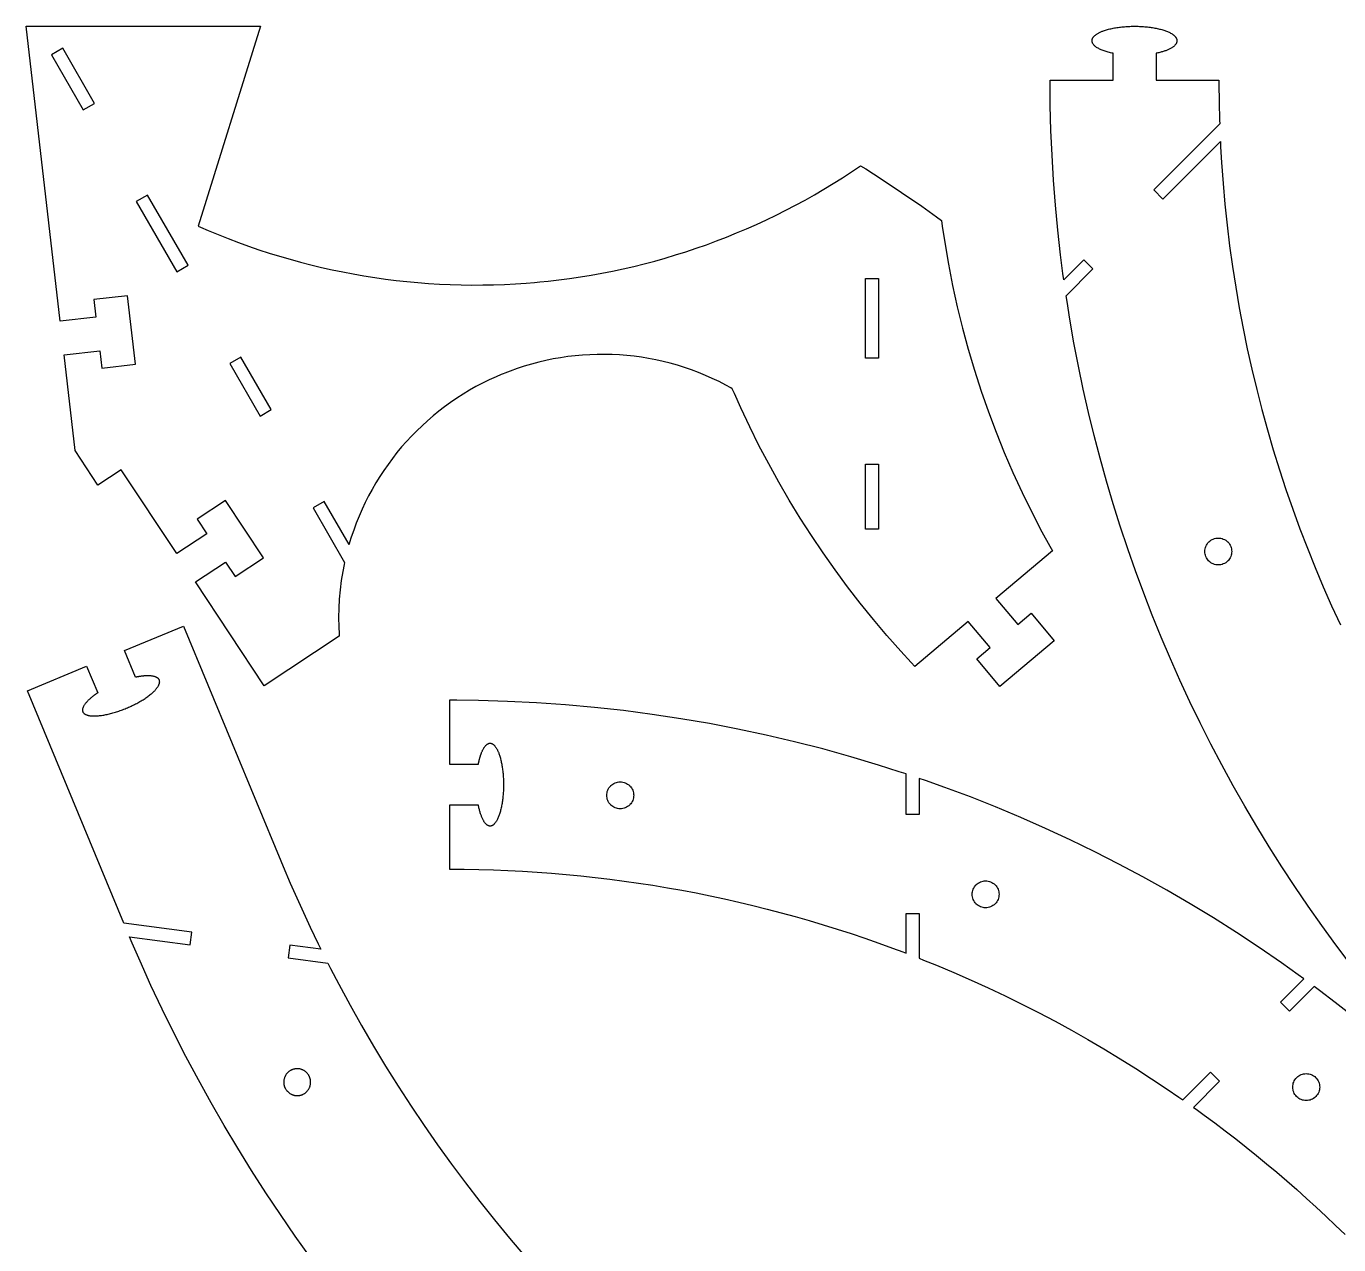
# Model space of a CAD drawing. Extents: x 0 to 398, y 0 to 371.
# Drawn here: x 0.1 to 187.8, y 196.8 to 371 of the extents above; entities that cross this region are included whole.
import ezdxf

# ---------------------------------------------------------------- set-up
doc = ezdxf.new("R2010")
doc.units = 0
doc.layers.get('0').update_dxf_attribs({"linetype": 'CONTINUOUS'})

msp = doc.modelspace()

# ---------------------------------------------------------------- linework, layer by layer
at = {"color": 0}
for points in [[(10.0921, 329.397), (4.97592, 328.808), (0.12175, 370.971), (33.6367, 370.971), (24.6906, 342.411), (25.0469, 342.253), (26.1212, 341.787), (27.5604, 341.188), (29.0076, 340.611), (30.4626, 340.058), (31.9251, 339.528), (33.395, 339.022), (34.8718, 338.542), (36.3551, 338.083), (37.8449, 337.649), (39.3407, 337.239), (40.8422, 336.853), (42.3493, 336.492), (43.8617, 336.153), (45.3788, 335.839), (46.9006, 335.55), (48.4265, 335.285), (49.9567, 335.043), (51.4906, 334.826), (53.0278, 334.633), (54.5683, 334.467), (56.1117, 334.322), (57.6575, 334.204), (59.2056, 334.11), (60.7557, 334.039), (62.3075, 333.994), (63.8607, 333.974), (65.415, 333.978), (66.9701, 334.007), (68.5258, 334.061), (70.0817, 334.14), (71.6374, 334.244), (72.8043, 334.338), (73.1929, 334.374), (73.5815, 334.408), (74.7461, 334.528), (76.2951, 334.706), (77.8397, 334.908), (79.3796, 335.136), (80.9144, 335.389), (82.444, 335.664), (83.9681, 335.965), (85.4862, 336.289), (86.9983, 336.638), (88.504, 337.01), (90.0031, 337.406), (91.4951, 337.825), (92.98, 338.268), (94.4574, 338.735), (95.9268, 339.225), (97.3883, 339.737), (98.8415, 340.275), (100.286, 340.835), (101.722, 341.417), (103.148, 342.022), (104.565, 342.65), (105.973, 343.3), (107.37, 343.974), (108.757, 344.669), (110.133, 345.388), (111.499, 346.128), (112.853, 346.89), (114.196, 347.675), (115.528, 348.482), (116.847, 349.31), (118.154, 350.16), (119.127, 350.811), (119.449, 351.032), (120.192, 350.569), (122.403, 349.156), (125.319, 347.222), (128.195, 345.231), (130.328, 343.7), (131.032, 343.181), (131.135, 342.403), (131.482, 340.072), (132.007, 336.979), (132.605, 333.901), (133.277, 330.842), (134.022, 327.801), (134.839, 324.781), (135.728, 321.781), (136.689, 318.804), (137.722, 315.85), (138.824, 312.922), (139.997, 310.021), (141.24, 307.147), (142.553, 304.303), (143.935, 301.489), (145.385, 298.707), (146.515, 296.64), (146.903, 295.957), (138.802, 289.16), (141.919, 285.446), (143.835, 287.053), (147.146, 283.107), (139.369, 276.583), (136.059, 280.528), (137.975, 282.135), (134.857, 285.85), (127.214, 279.438), (126.7, 279.982), (125.184, 281.636), (123.204, 283.875), (121.275, 286.157), (119.398, 288.478), (117.572, 290.839), (115.8, 293.237), (114.081, 295.675), (112.416, 298.149), (110.805, 300.658), (109.249, 303.203), (107.749, 305.781), (106.305, 308.393), (104.918, 311.036), (103.589, 313.711), (102.317, 316.417), (101.4, 318.465), (101.104, 319.151), (100.87, 319.285), (100.158, 319.671), (99.2006, 320.161), (98.2322, 320.622), (97.2538, 321.054), (96.2658, 321.457), (95.2689, 321.832), (94.2639, 322.176), (93.2512, 322.493), (92.2317, 322.781), (91.2058, 323.039), (90.1742, 323.268), (89.1375, 323.468), (88.0964, 323.639), (87.0515, 323.781), (86.0035, 323.893), (84.9529, 323.976), (83.9003, 324.029), (82.8465, 324.054), (81.7921, 324.049), (80.7376, 324.014), (79.6838, 323.95), (78.6313, 323.856), (77.5806, 323.733), (76.5322, 323.579), (75.4872, 323.397), (74.446, 323.185), (73.409, 322.942), (72.3772, 322.669), (71.351, 322.368), (70.3311, 322.036), (69.3182, 321.675), (68.5628, 321.385), (68.3128, 321.282), (68.0629, 321.181), (67.319, 320.862), (66.3407, 320.415), (65.3783, 319.942), (64.4322, 319.443), (63.5029, 318.918), (62.5908, 318.369), (61.6962, 317.794), (60.8199, 317.197), (59.9618, 316.576), (59.1226, 315.932), (58.3028, 315.265), (57.5026, 314.576), (56.7228, 313.865), (55.9633, 313.133), (55.225, 312.382), (54.5079, 311.61), (53.8128, 310.817), (53.14, 310.006), (52.4899, 309.176), (51.8628, 308.328), (51.2593, 307.461), (50.6797, 306.578), (50.1246, 305.676), (49.5943, 304.76), (49.0892, 303.826), (48.6097, 302.878), (48.1563, 301.915), (47.7294, 300.936), (47.3296, 299.944), (46.9569, 298.939), (46.6122, 297.919), (46.371, 297.147), (46.2957, 296.889), (42.7432, 303.042), (41.141, 302.117), (45.6438, 294.318), (45.5736, 293.994), (45.386, 293.017), (45.1743, 291.71), (45.0089, 290.396), (44.8896, 289.078), (44.8165, 287.757), (44.79, 286.433), (44.81, 285.108), (44.854, 284.114), (44.8765, 283.783), (34.1296, 276.678), (24.311, 291.528), (28.6083, 294.365), (29.9871, 292.281), (34.0328, 294.956), (28.6, 303.172), (24.5544, 300.497), (25.9333, 298.411), (21.636, 295.574), (13.7074, 307.564), (10.3708, 305.358), (7.10769, 310.293), (5.53065, 323.99), (10.6469, 324.579), (10.9328, 322.096), (15.751, 322.65), (14.6244, 332.436), (9.80621, 331.881), (10.0921, 329.397)], [(3.73687, 366.903), (8.28386, 359.026), (9.88601, 359.951), (5.33903, 367.828), (3.73687, 366.903)], [(15.8589, 345.907), (21.6574, 335.864), (23.2594, 336.789), (17.4611, 346.832), (15.8589, 345.907)], [(120.139, 334.892), (121.989, 334.892), (121.989, 323.528), (120.139, 323.528), (120.139, 334.892)], [(29.2324, 322.743), (33.566, 315.237), (35.1682, 316.162), (30.8344, 323.668), (29.2324, 322.743)], [(120.139, 308.378), (121.989, 308.378), (121.989, 299.064), (120.139, 299.064), (120.139, 308.378)], [(171.965, 294.517), (171.931, 294.482), (171.818, 294.385), (171.663, 294.269), (171.499, 294.174), (171.328, 294.093), (171.151, 294.032), (170.971, 293.987), (170.788, 293.961), (170.604, 293.953), (170.419, 293.961), (170.236, 293.987), (170.056, 294.032), (169.879, 294.093), (169.708, 294.174), (169.544, 294.269), (169.389, 294.385), (169.278, 294.482), (169.243, 294.517), (169.207, 294.551), (169.11, 294.662), (168.996, 294.818), (168.899, 294.982), (168.819, 295.153), (168.758, 295.329), (168.714, 295.51), (168.688, 295.693), (168.679, 295.878), (168.688, 296.063), (168.714, 296.246), (168.758, 296.426), (168.819, 296.603), (168.899, 296.774), (168.996, 296.938), (169.11, 297.093), (169.207, 297.204), (169.243, 297.239), (169.278, 297.274), (169.389, 297.371), (169.544, 297.486), (169.708, 297.582), (169.879, 297.661), (170.056, 297.724), (170.236, 297.768), (170.419, 297.794), (170.604, 297.803), (170.788, 297.794), (170.971, 297.768), (171.151, 297.724), (171.328, 297.661), (171.499, 297.582), (171.663, 297.486), (171.818, 297.371), (171.931, 297.274), (171.965, 297.239), (172, 297.204), (172.097, 297.093), (172.211, 296.938), (172.308, 296.774), (172.388, 296.603), (172.449, 296.426), (172.493, 296.246), (172.519, 296.063), (172.529, 295.878), (172.519, 295.693), (172.493, 295.51), (172.449, 295.329), (172.388, 295.153), (172.308, 294.982), (172.211, 294.818), (172.097, 294.662), (172, 294.551), (171.965, 294.517)], [(83.7113, 259.653), (83.6764, 259.688), (83.579, 259.799), (83.4646, 259.954), (83.3675, 260.118), (83.2883, 260.289), (83.2267, 260.465), (83.1825, 260.646), (83.1561, 260.829), (83.1474, 261.014), (83.1561, 261.199), (83.1825, 261.382), (83.2267, 261.561), (83.2883, 261.737), (83.3675, 261.908), (83.4646, 262.074), (83.579, 262.229), (83.6764, 262.34), (83.7113, 262.375), (83.746, 262.41), (83.8574, 262.507), (84.0132, 262.622), (84.1771, 262.718), (84.3479, 262.797), (84.5243, 262.86), (84.7047, 262.903), (84.8879, 262.929), (85.0724, 262.939), (85.2568, 262.929), (85.44, 262.903), (85.6204, 262.86), (85.7967, 262.797), (85.9675, 262.718), (86.1315, 262.622), (86.2874, 262.507), (86.3988, 262.41), (86.4335, 262.375), (86.4683, 262.34), (86.5657, 262.229), (86.6801, 262.074), (86.7771, 261.908), (86.8564, 261.737), (86.9181, 261.561), (86.9621, 261.382), (86.9886, 261.199), (86.9974, 261.014), (86.9886, 260.829), (86.9621, 260.646), (86.9181, 260.465), (86.8564, 260.289), (86.7771, 260.118), (86.6801, 259.954), (86.5657, 259.799), (86.4683, 259.688), (86.4335, 259.653), (86.3988, 259.618), (86.2874, 259.521), (86.1315, 259.406), (85.9675, 259.308), (85.7967, 259.229), (85.6204, 259.168), (85.44, 259.124), (85.2568, 259.097), (85.0724, 259.089), (84.8879, 259.097), (84.7047, 259.124), (84.5243, 259.168), (84.3479, 259.229), (84.1771, 259.308), (84.0132, 259.406), (83.8574, 259.521), (83.746, 259.618), (83.7113, 259.653)], [(135.966, 245.503), (135.931, 245.537), (135.834, 245.65), (135.719, 245.806), (135.622, 245.969), (135.543, 246.14), (135.481, 246.317), (135.437, 246.497), (135.411, 246.681), (135.402, 246.864), (135.411, 247.049), (135.437, 247.232), (135.481, 247.412), (135.543, 247.589), (135.622, 247.76), (135.719, 247.924), (135.834, 248.079), (135.931, 248.19), (135.966, 248.225), (136.001, 248.261), (136.112, 248.358), (136.268, 248.472), (136.432, 248.569), (136.602, 248.649), (136.779, 248.71), (136.959, 248.754), (137.142, 248.781), (137.327, 248.789), (137.511, 248.781), (137.695, 248.754), (137.875, 248.71), (138.051, 248.649), (138.222, 248.569), (138.386, 248.472), (138.542, 248.358), (138.653, 248.261), (138.688, 248.225), (138.723, 248.19), (138.82, 248.079), (138.935, 247.924), (139.032, 247.76), (139.111, 247.589), (139.172, 247.412), (139.217, 247.232), (139.243, 247.049), (139.251, 246.864), (139.243, 246.681), (139.217, 246.497), (139.172, 246.317), (139.111, 246.14), (139.032, 245.969), (138.935, 245.806), (138.82, 245.65), (138.723, 245.537), (138.688, 245.503), (138.653, 245.468), (138.542, 245.371), (138.386, 245.257), (138.222, 245.16), (138.051, 245.081), (137.875, 245.019), (137.695, 244.975), (137.511, 244.949), (137.327, 244.939), (137.142, 244.949), (136.959, 244.975), (136.779, 245.019), (136.602, 245.081), (136.432, 245.16), (136.268, 245.257), (136.112, 245.371), (136.001, 245.468), (135.966, 245.503)], [(39.6089, 218.221), (39.6761, 218.251), (39.7421, 218.283), (39.8064, 218.318), (39.8694, 218.356), (39.9308, 218.396), (39.9907, 218.438), (40.0489, 218.482), (40.1054, 218.528), (40.1601, 218.578), (40.2129, 218.628), (40.2639, 218.681), (40.3131, 218.735), (40.36, 218.792), (40.405, 218.85), (40.4479, 218.91), (40.4886, 218.971), (40.5269, 219.033), (40.5631, 219.097), (40.5968, 219.163), (40.6282, 219.229), (40.6571, 219.296), (40.6833, 219.364), (40.7071, 219.433), (40.7282, 219.504), (40.7465, 219.575), (40.7622, 219.646), (40.7749, 219.718), (40.7847, 219.792), (40.7917, 219.864), (40.7957, 219.938), (40.7965, 220.011), (40.7944, 220.083), (40.7893, 220.157), (40.7814, 220.229), (40.7706, 220.301), (40.7571, 220.374), (40.7408, 220.444), (40.7218, 220.514), (40.7001, 220.585), (40.6761, 220.653), (40.6493, 220.721), (40.6203, 220.789), (40.5886, 220.854), (40.5547, 220.919), (40.5185, 220.982), (40.48, 221.044), (40.4393, 221.106), (40.3965, 221.164), (40.3515, 221.222), (40.3046, 221.278), (40.2554, 221.332), (40.2046, 221.385), (40.1517, 221.435), (40.0971, 221.483), (40.0406, 221.529), (39.9824, 221.574), (39.9225, 221.615), (39.861, 221.654), (39.7979, 221.69), (39.7332, 221.725), (39.6672, 221.756), (39.6014, 221.785), (39.5344, 221.81), (39.4667, 221.832), (39.3981, 221.853), (39.3287, 221.871), (39.2587, 221.885), (39.1883, 221.897), (39.1174, 221.907), (39.0461, 221.915), (38.9747, 221.919), (38.9031, 221.921), (38.8314, 221.921), (38.7597, 221.918), (38.6883, 221.913), (38.6171, 221.904), (38.5461, 221.893), (38.4757, 221.881), (38.4057, 221.864), (38.3365, 221.846), (38.2679, 221.826), (38.2001, 221.803), (38.1332, 221.778), (38.0674, 221.75), (38.0026, 221.719), (37.939, 221.686), (37.8768, 221.651), (37.816, 221.614), (37.7565, 221.574), (37.6988, 221.532), (37.6426, 221.487), (37.5883, 221.44), (37.5367, 221.392), (37.4871, 221.342), (37.4393, 221.289), (37.3938, 221.236), (37.3501, 221.181), (37.3086, 221.122), (37.2693, 221.064), (37.2321, 221.004), (37.1969, 220.943), (37.1642, 220.879), (37.1335, 220.817), (37.1051, 220.751), (37.079, 220.685), (37.0553, 220.618), (37.0337, 220.551), (37.0147, 220.483), (36.9981, 220.414), (36.9838, 220.344), (36.9719, 220.275), (36.9626, 220.204), (36.9558, 220.133), (36.9517, 220.064), (36.9499, 219.993), (36.9508, 219.922), (36.9543, 219.851), (36.9604, 219.781), (36.9693, 219.711), (36.9808, 219.64), (36.9951, 219.571), (37.0122, 219.503), (37.0319, 219.435), (37.0546, 219.367), (37.0799, 219.3), (37.1076, 219.235), (37.1379, 219.171), (37.1706, 219.107), (37.2056, 219.046), (37.2428, 218.985), (37.2824, 218.925), (37.3239, 218.868), (37.3676, 218.811), (37.4133, 218.757), (37.461, 218.704), (37.5104, 218.653), (37.5615, 218.603), (37.6146, 218.554), (37.6692, 218.508), (37.7251, 218.465), (37.7829, 218.422), (37.8419, 218.383), (37.9024, 218.346), (37.964, 218.31), (38.0269, 218.276), (38.091, 218.246), (38.1563, 218.217), (38.2224, 218.192), (38.2894, 218.168), (38.3574, 218.146), (38.4261, 218.128), (38.4956, 218.112), (38.5657, 218.1), (38.6007, 218.094), (38.636, 218.09), (38.6711, 218.086), (38.7064, 218.082), (38.7418, 218.079), (38.7772, 218.078), (38.8126, 218.076), (38.8481, 218.075), (38.8835, 218.075), (38.919, 218.076), (38.9544, 218.078), (38.9899, 218.079), (39.0251, 218.082), (39.0606, 218.085), (39.0957, 218.089), (39.131, 218.093), (39.166, 218.099), (39.201, 218.104), (39.2358, 218.11), (39.2707, 218.117), (39.3053, 218.125), (39.3397, 218.133), (39.374, 218.142), (39.4082, 218.151), (39.4422, 218.161), (39.476, 218.172), (39.5096, 218.183), (39.5429, 218.196), (39.576, 218.208), (39.6089, 218.221)], [(181.822, 217.933), (181.788, 217.968), (181.69, 218.079), (181.575, 218.235), (181.478, 218.399), (181.399, 218.569), (181.337, 218.746), (181.293, 218.926), (181.267, 219.11), (181.258, 219.294), (181.267, 219.479), (181.293, 219.663), (181.337, 219.843), (181.399, 220.019), (181.478, 220.189), (181.575, 220.354), (181.69, 220.51), (181.788, 220.621), (181.822, 220.656), (181.857, 220.69), (181.968, 220.788), (182.124, 220.903), (182.288, 220.999), (182.458, 221.078), (182.635, 221.14), (182.815, 221.185), (182.999, 221.211), (183.183, 221.219), (183.368, 221.211), (183.551, 221.185), (183.731, 221.14), (183.907, 221.078), (184.078, 220.999), (184.242, 220.903), (184.399, 220.788), (184.51, 220.69), (184.544, 220.656), (184.579, 220.621), (184.676, 220.51), (184.79, 220.354), (184.888, 220.189), (184.967, 220.019), (185.029, 219.843), (185.074, 219.663), (185.1, 219.479), (185.108, 219.294), (185.1, 219.11), (185.074, 218.926), (185.029, 218.746), (184.967, 218.569), (184.888, 218.399), (184.79, 218.235), (184.676, 218.079), (184.579, 217.968), (184.544, 217.933), (184.51, 217.899), (184.399, 217.801), (184.242, 217.686), (184.078, 217.59), (183.907, 217.51), (183.731, 217.449), (183.551, 217.404), (183.368, 217.378), (183.183, 217.369), (182.999, 217.378), (182.815, 217.404), (182.635, 217.449), (182.458, 217.51), (182.288, 217.59), (182.124, 217.686), (181.968, 217.801), (181.857, 217.899), (181.822, 217.933)]]:
    msp.add_lwpolyline(points, close=True, dxfattribs=at)
for points in [[(189.468, 236.943), (187.419, 239.654), (185.417, 242.396), (183.461, 245.167), (181.551, 247.968), (179.69, 250.797), (177.878, 253.656), (176.112, 256.54), (174.394, 259.453), (172.726, 262.392), (171.107, 265.357), (169.536, 268.346), (168.015, 271.36), (166.543, 274.397), (165.121, 277.458), (163.749, 280.542), (162.428, 283.647), (161.157, 286.774), (159.938, 289.921), (158.769, 293.089), (157.653, 296.275), (156.587, 299.481), (155.575, 302.704), (154.614, 305.946), (153.706, 309.206), (152.85, 312.479), (152.049, 315.771), (151.3, 319.076), (150.604, 322.396), (149.964, 325.731), (149.376, 329.078), (148.971, 331.596), (148.844, 332.438), (152.674, 336.267), (151.365, 337.575), (148.514, 334.724), (148.392, 335.61), (148.053, 338.271), (147.654, 341.824), (147.317, 345.383), (147.04, 348.949), (146.825, 352.517), (146.672, 356.089), (146.581, 359.664), (146.551, 362.346), (146.551, 363.24), (155.551, 363.24), (155.551, 367.104), (155.378, 367.139), (155.207, 367.178), (155.04, 367.217), (154.878, 367.258), (154.719, 367.303), (154.567, 367.347), (154.418, 367.394), (154.274, 367.443), (154.133, 367.494), (153.999, 367.546), (153.869, 367.6), (153.746, 367.656), (153.626, 367.711), (153.513, 367.769), (153.406, 367.829), (153.303, 367.89), (153.207, 367.953), (153.117, 368.015), (153.033, 368.081), (152.956, 368.147), (152.883, 368.214), (152.819, 368.282), (152.761, 368.351), (152.71, 368.421), (152.665, 368.492), (152.628, 368.564), (152.599, 368.638), (152.575, 368.711), (152.56, 368.785), (152.553, 368.86), (152.551, 368.917), (152.556, 368.972), (152.564, 369.029), (152.575, 369.083), (152.592, 369.139), (152.612, 369.193), (152.636, 369.249), (152.665, 369.301), (152.697, 369.356), (152.733, 369.408), (152.774, 369.46), (152.817, 369.513), (152.865, 369.563), (152.915, 369.614), (152.971, 369.664), (153.029, 369.714), (153.092, 369.763), (153.157, 369.81), (153.226, 369.857), (153.299, 369.904), (153.374, 369.95), (153.453, 369.996), (153.535, 370.039), (153.621, 370.083), (153.71, 370.126), (153.801, 370.168), (153.896, 370.208), (153.993, 370.249), (154.093, 370.287), (154.197, 370.326), (154.333, 370.374), (154.474, 370.419), (154.619, 370.464), (154.769, 370.506), (154.922, 370.547), (155.081, 370.586), (155.242, 370.622), (155.406, 370.658), (155.574, 370.692), (155.744, 370.724), (155.919, 370.754), (156.096, 370.782), (156.275, 370.808), (156.457, 370.832), (156.64, 370.856), (156.826, 370.875), (157.014, 370.894), (157.203, 370.911), (157.394, 370.925), (157.586, 370.938), (157.779, 370.949), (157.972, 370.957), (158.167, 370.964), (158.362, 370.968), (158.557, 370.971), (158.753, 370.971), (158.949, 370.968), (159.143, 370.964), (159.337, 370.958), (159.532, 370.95), (159.724, 370.939), (159.915, 370.926), (160.106, 370.911), (160.293, 370.893), (160.479, 370.875), (160.664, 370.853), (160.846, 370.831), (161.025, 370.804), (161.203, 370.778), (161.378, 370.749), (161.549, 370.718), (161.718, 370.685), (161.883, 370.65), (162.046, 370.614), (162.206, 370.576), (162.361, 370.536), (162.513, 370.494), (162.66, 370.453), (162.804, 370.407), (162.944, 370.361), (163.079, 370.314), (163.21, 370.265), (163.336, 370.214), (163.458, 370.162), (163.575, 370.11), (163.686, 370.056), (163.793, 369.999), (163.894, 369.942), (163.989, 369.883), (164.079, 369.824), (164.163, 369.764), (164.212, 369.725), (164.26, 369.685), (164.306, 369.644), (164.347, 369.604), (164.388, 369.564), (164.425, 369.522), (164.461, 369.479), (164.494, 369.438), (164.525, 369.394), (164.553, 369.351), (164.578, 369.308), (164.601, 369.264), (164.621, 369.221), (164.639, 369.176), (164.656, 369.132), (164.668, 369.088), (164.678, 369.043), (164.686, 368.999), (164.692, 368.953), (164.694, 368.908), (164.694, 368.864), (164.692, 368.819), (164.686, 368.775), (164.678, 368.731), (164.668, 368.686), (164.654, 368.642), (164.639, 368.597), (164.619, 368.554), (164.599, 368.51), (164.575, 368.467), (164.539, 368.411), (164.497, 368.354), (164.453, 368.299), (164.403, 368.244), (164.35, 368.19), (164.292, 368.138), (164.231, 368.085), (164.164, 368.033), (164.094, 367.982), (164.021, 367.932), (163.943, 367.883), (163.862, 367.835), (163.778, 367.787), (163.689, 367.74), (163.597, 367.694), (163.501, 367.65), (163.403, 367.606), (163.301, 367.563), (163.196, 367.521), (163.087, 367.481), (162.975, 367.44), (162.86, 367.401), (162.743, 367.364), (162.622, 367.328), (162.499, 367.292), (162.372, 367.258), (162.243, 367.225), (162.111, 367.193), (161.978, 367.161), (161.84, 367.132), (161.701, 367.104), (161.701, 363.24), (170.701, 363.24), (170.701, 362.721), (170.726, 360.126), (170.788, 357.533), (170.806, 357.014), (161.371, 347.581), (162.679, 346.272), (170.907, 354.5), (170.943, 353.75), (171.074, 351.5), (171.29, 348.507), (171.554, 345.521), (171.868, 342.542), (172.229, 339.569), (172.64, 336.607), (173.097, 333.653), (173.604, 330.708), (174.157, 327.775), (174.758, 324.851), (175.407, 321.94), (176.103, 319.04), (176.846, 316.153), (177.636, 313.278), (178.472, 310.417), (179.354, 307.571), (180.283, 304.739), (181.258, 301.922), (182.279, 299.121), (183.346, 296.338), (184.458, 293.569), (185.615, 290.821), (186.818, 288.089), (188.065, 285.376)], [(40.7882, 194.919), (38.6058, 197.978), (36.4729, 201.072), (34.39, 204.201), (32.3572, 207.365), (30.3754, 210.564), (28.4447, 213.794), (26.5657, 217.058), (24.7389, 220.353), (22.9646, 223.681), (21.2435, 227.038), (19.5758, 230.425), (17.9622, 233.843), (16.4029, 237.29), (15.2675, 239.893), (14.8986, 240.765), (23.5528, 239.621), (23.7936, 241.457), (14.0722, 242.742), (0.30659, 275.975), (8.7601, 279.476), (10.3433, 275.654), (10.2298, 275.579), (10.1189, 275.504), (10.0104, 275.428), (9.90457, 275.353), (9.80132, 275.276), (9.70074, 275.2), (9.60292, 275.125), (9.50786, 275.049), (9.41558, 274.974), (9.32622, 274.897), (9.23981, 274.822), (9.15631, 274.747), (9.07585, 274.672), (8.99849, 274.599), (8.92421, 274.525), (8.85308, 274.451), (8.78521, 274.379), (8.7206, 274.307), (8.65929, 274.235), (8.60135, 274.165), (8.54676, 274.094), (8.49571, 274.026), (8.44819, 273.958), (8.40419, 273.892), (8.36376, 273.825), (8.32704, 273.761), (8.29406, 273.697), (8.26476, 273.635), (8.23931, 273.574), (8.21772, 273.514), (8.20014, 273.457), (8.18587, 273.4), (8.17497, 273.346), (8.16743, 273.293), (8.16325, 273.24), (8.16243, 273.19), (8.16493, 273.142), (8.17079, 273.093), (8.17996, 273.047), (8.19249, 273.003), (8.20839, 272.958), (8.2276, 272.917), (8.25017, 272.876), (8.27604, 272.838), (8.30524, 272.799), (8.33778, 272.763), (8.37369, 272.728), (8.41287, 272.694), (8.4554, 272.664), (8.50125, 272.633), (8.5504, 272.604), (8.60292, 272.576), (8.65875, 272.551), (8.71783, 272.526), (8.78028, 272.504), (8.84603, 272.483), (8.9151, 272.463), (8.98742, 272.444), (9.0631, 272.429), (9.14208, 272.414), (9.22428, 272.4), (9.32958, 272.388), (9.43951, 272.376), (9.55371, 272.368), (9.67219, 272.364), (9.79476, 272.362), (9.92128, 272.362), (10.0515, 272.367), (10.1854, 272.374), (10.3227, 272.382), (10.4633, 272.394), (10.6071, 272.41), (10.7538, 272.428), (10.9035, 272.447), (11.0558, 272.471), (11.2106, 272.496), (11.3678, 272.525), (11.5272, 272.556), (11.6888, 272.589), (11.8522, 272.625), (12.0174, 272.664), (12.1841, 272.704), (12.3524, 272.749), (12.5219, 272.794), (12.6926, 272.843), (12.8643, 272.893), (13.0367, 272.947), (13.2099, 273.003), (13.3836, 273.061), (13.5577, 273.121), (13.732, 273.183), (13.9058, 273.249), (14.0793, 273.315), (14.2524, 273.385), (14.4247, 273.456), (14.5963, 273.528), (14.7668, 273.601), (14.9363, 273.678), (15.1044, 273.756), (15.2714, 273.835), (15.4365, 273.914), (15.6001, 273.996), (15.7618, 274.079), (15.9215, 274.164), (16.0792, 274.249), (16.2344, 274.335), (16.3872, 274.421), (16.5374, 274.508), (16.6849, 274.597), (16.8294, 274.686), (16.971, 274.776), (17.1093, 274.867), (17.2443, 274.957), (17.3758, 275.047), (17.5038, 275.139), (17.6278, 275.229), (17.7479, 275.321), (17.8639, 275.411), (17.9757, 275.503), (18.0832, 275.593), (18.1861, 275.683), (18.2842, 275.774), (18.355, 275.842), (18.4231, 275.908), (18.4882, 275.975), (18.5506, 276.04), (18.6101, 276.107), (18.6669, 276.171), (18.7208, 276.236), (18.7719, 276.3), (18.8201, 276.362), (18.8656, 276.425), (18.9082, 276.486), (18.9479, 276.547), (18.9849, 276.607), (19.0189, 276.667), (19.05, 276.725), (19.0782, 276.782), (19.1036, 276.839), (19.1262, 276.894), (19.1458, 276.949), (19.1626, 277.001), (19.1765, 277.053), (19.1876, 277.104), (19.1957, 277.154), (19.201, 277.203), (19.2032, 277.25), (19.2026, 277.296), (19.1992, 277.34), (19.1928, 277.383), (19.1833, 277.425), (19.1711, 277.465), (19.1563, 277.504), (19.1385, 277.542), (19.1181, 277.578), (19.0946, 277.612), (19.0685, 277.647), (19.0394, 277.681), (19.0076, 277.713), (18.9732, 277.743), (18.936, 277.772), (18.896, 277.801), (18.8533, 277.829), (18.8079, 277.856), (18.7599, 277.881), (18.7093, 277.904), (18.656, 277.928), (18.6001, 277.949), (18.5417, 277.969), (18.4806, 277.987), (18.4169, 278.006), (18.3508, 278.021), (18.2821, 278.036), (18.211, 278.05), (18.1374, 278.061), (18.0613, 278.072), (17.9826, 278.081), (17.9018, 278.089), (17.8183, 278.094), (17.7326, 278.099), (17.6444, 278.101), (17.554, 278.103), (17.4612, 278.103), (17.4112, 278.103), (17.3606, 278.101), (17.3094, 278.099), (17.2578, 278.097), (17.2054, 278.094), (17.1526, 278.092), (17.0993, 278.089), (17.0456, 278.085), (16.9911, 278.081), (16.9363, 278.075), (16.881, 278.071), (16.8251, 278.065), (16.7689, 278.058), (16.7121, 278.053), (16.6549, 278.046), (16.5972, 278.039), (16.539, 278.031), (16.4806, 278.022), (16.4215, 278.014), (16.3622, 278.006), (16.3025, 277.996), (16.2424, 277.986), (16.1818, 277.976), (16.1208, 277.965), (16.0596, 277.954), (15.9979, 277.943), (15.936, 277.931), (15.8736, 277.919), (15.811, 277.907), (15.7481, 277.893), (15.7481, 277.893), (14.1649, 281.715), (22.6183, 285.217), (36.5214, 251.651), (36.8532, 250.85), (37.876, 248.457), (39.2835, 245.286), (40.7439, 242.139), (41.8719, 239.793), (42.2567, 239.015), (37.8258, 239.601), (37.5851, 237.765), (43.2599, 237.015), (43.6436, 236.26), (44.8192, 234.008), (46.4257, 231.029), (48.0789, 228.081), (49.7783, 225.161), (51.5236, 222.272), (53.3142, 219.414), (55.1497, 216.586), (57.0297, 213.79), (58.9539, 211.028), (60.9215, 208.297), (62.9324, 205.6), (64.9858, 202.936), (67.0817, 200.307), (69.2193, 197.712), (71.3983, 195.154)], [(190.304, 229.063), (187.34, 231.397), (185.09, 233.114), (184.333, 233.678), (180.804, 230.149), (179.496, 231.457), (182.826, 234.787), (182.04, 235.361), (179.658, 237.056), (176.449, 239.261), (173.201, 241.406), (169.915, 243.489), (166.592, 245.508), (163.232, 247.464), (159.836, 249.357), (156.406, 251.185), (152.942, 252.949), (149.446, 254.647), (145.917, 256.279), (142.357, 257.846), (138.767, 259.346), (135.149, 260.779), (131.502, 262.144), (128.749, 263.126), (127.828, 263.442), (127.828, 258.286), (125.977, 258.286), (125.977, 264.065), (124.99, 264.393), (122.016, 265.336), (118.032, 266.528), (114.028, 267.638), (110.004, 268.665), (105.962, 269.614), (101.903, 270.479), (97.8282, 271.264), (93.739, 271.967), (89.6365, 272.586), (85.5221, 273.125), (81.3968, 273.581), (77.2621, 273.953), (73.119, 274.243), (68.9688, 274.45), (64.8128, 274.574), (61.6924, 274.615), (60.6522, 274.614), (60.6522, 265.464), (64.7894, 265.464), (64.8014, 265.528), (64.8137, 265.59), (64.8263, 265.653), (64.839, 265.714), (64.8521, 265.775), (64.8653, 265.836), (64.8789, 265.897), (64.8926, 265.957), (64.9067, 266.015), (64.9208, 266.075), (64.9353, 266.133), (64.95, 266.19), (64.965, 266.247), (64.9801, 266.304), (64.9956, 266.361), (65.0111, 266.417), (65.0269, 266.471), (65.0429, 266.525), (65.0592, 266.579), (65.0757, 266.632), (65.0924, 266.685), (65.1092, 266.736), (65.1262, 266.787), (65.1436, 266.838), (65.161, 266.888), (65.1788, 266.938), (65.1965, 266.986), (65.2146, 267.033), (65.2329, 267.081), (65.2512, 267.128), (65.2865, 267.214), (65.3224, 267.296), (65.3588, 267.376), (65.3957, 267.454), (65.4332, 267.529), (65.4711, 267.601), (65.5094, 267.669), (65.5482, 267.736), (65.5875, 267.8), (65.6269, 267.86), (65.6669, 267.918), (65.7071, 267.974), (65.7476, 268.025), (65.7885, 268.075), (65.8293, 268.121), (65.8706, 268.164), (65.9119, 268.204), (65.9535, 268.242), (65.9951, 268.276), (66.0369, 268.308), (66.0786, 268.338), (66.1206, 268.364), (66.1624, 268.386), (66.2042, 268.407), (66.246, 268.424), (66.2876, 268.438), (66.3293, 268.449), (66.3708, 268.457), (66.4121, 268.463), (66.4533, 268.464), (66.4942, 268.464), (66.5381, 268.458), (66.5821, 268.451), (66.6264, 268.44), (66.6708, 268.425), (66.7154, 268.406), (66.7601, 268.385), (66.8049, 268.358), (66.8496, 268.331), (66.8943, 268.297), (66.939, 268.263), (66.9836, 268.224), (67.0281, 268.181), (67.0724, 268.136), (67.1164, 268.086), (67.1603, 268.035), (67.2039, 267.979), (67.2471, 267.921), (67.29, 267.858), (67.3325, 267.793), (67.3744, 267.725), (67.4161, 267.653), (67.4572, 267.579), (67.4978, 267.501), (67.5378, 267.421), (67.5772, 267.336), (67.616, 267.249), (67.654, 267.16), (67.6914, 267.067), (67.7279, 266.971), (67.7636, 266.871), (67.8064, 266.746), (67.8478, 266.617), (67.8876, 266.483), (67.9262, 266.347), (67.9633, 266.207), (67.999, 266.063), (68.0333, 265.915), (68.0661, 265.765), (68.0975, 265.612), (68.1272, 265.456), (68.1554, 265.297), (68.1821, 265.136), (68.2072, 264.972), (68.2308, 264.807), (68.2528, 264.639), (68.2731, 264.469), (68.2917, 264.299), (68.3088, 264.126), (68.324, 263.951), (68.3376, 263.776), (68.3494, 263.6), (68.3596, 263.422), (68.3681, 263.243), (68.3746, 263.064), (68.3794, 262.885), (68.3824, 262.706), (68.3835, 262.525), (68.3828, 262.344), (68.3803, 262.165), (68.3757, 261.986), (68.369, 261.8), (68.3603, 261.614), (68.3494, 261.431), (68.3365, 261.247), (68.3218, 261.065), (68.305, 260.886), (68.2862, 260.708), (68.2658, 260.532), (68.2433, 260.357), (68.2193, 260.185), (68.1933, 260.015), (68.1657, 259.847), (68.1364, 259.682), (68.1054, 259.521), (68.0729, 259.361), (68.0388, 259.206), (68.0032, 259.051), (67.966, 258.903), (67.9275, 258.756), (67.8875, 258.614), (67.8463, 258.475), (67.8036, 258.34), (67.7596, 258.21), (67.7143, 258.083), (67.6679, 257.963), (67.6204, 257.844), (67.5717, 257.732), (67.5218, 257.625), (67.471, 257.522), (67.419, 257.425), (67.3661, 257.333), (67.3239, 257.264), (67.2814, 257.2), (67.2386, 257.138), (67.1957, 257.079), (67.1528, 257.025), (67.1096, 256.974), (67.0663, 256.925), (67.0226, 256.881), (66.9792, 256.84), (66.9354, 256.801), (66.8915, 256.768), (66.8475, 256.736), (66.8035, 256.708), (66.7593, 256.685), (66.7151, 256.664), (66.6708, 256.647), (66.6264, 256.632), (66.5819, 256.622), (66.5374, 256.615), (66.4928, 256.611), (66.4482, 256.611), (66.4035, 256.614), (66.3589, 256.619), (66.3142, 256.629), (66.2693, 256.643), (66.2246, 256.66), (66.1799, 256.679), (66.1351, 256.703), (66.0904, 256.729), (66.0457, 256.758), (66.001, 256.793), (65.9539, 256.832), (65.9068, 256.874), (65.8601, 256.921), (65.8136, 256.972), (65.7675, 257.026), (65.7217, 257.086), (65.6762, 257.149), (65.6313, 257.214), (65.5867, 257.285), (65.5426, 257.358), (65.499, 257.435), (65.456, 257.515), (65.4136, 257.6), (65.3718, 257.686), (65.3307, 257.778), (65.2901, 257.871), (65.2504, 257.968), (65.2115, 258.068), (65.1733, 258.171), (65.136, 258.276), (65.0994, 258.385), (65.0639, 258.497), (65.0292, 258.611), (64.9956, 258.728), (64.9628, 258.847), (64.9311, 258.969), (64.9006, 259.093), (64.871, 259.221), (64.8426, 259.35), (64.8154, 259.481), (64.7894, 259.614), (60.6522, 259.614), (60.6522, 250.464), (61.1754, 250.464), (62.7449, 250.453), (64.8361, 250.418), (66.9258, 250.36), (69.014, 250.276), (71.1001, 250.169), (73.1843, 250.04), (75.2661, 249.886), (77.3453, 249.708), (79.4219, 249.507), (81.4956, 249.282), (83.5663, 249.033), (85.6335, 248.761), (87.6974, 248.465), (89.7574, 248.146), (91.8136, 247.804), (93.8657, 247.438), (95.9135, 247.049), (97.9567, 246.636), (99.9953, 246.2), (102.029, 245.74), (104.058, 245.258), (106.081, 244.753), (108.099, 244.224), (110.111, 243.672), (112.117, 243.097), (114.117, 242.5), (116.111, 241.879), (118.098, 241.235), (120.078, 240.568), (122.052, 239.879), (124.018, 239.167), (125.489, 238.618), (125.977, 238.431), (125.977, 244.136), (127.828, 244.136), (127.828, 237.713), (128.451, 237.467), (130.315, 236.711), (132.788, 235.672), (135.243, 234.599), (137.682, 233.489), (140.104, 232.344), (142.51, 231.165), (144.896, 229.95), (147.265, 228.7), (149.615, 227.415), (151.947, 226.097), (154.258, 224.744), (156.551, 223.358), (158.824, 221.938), (161.075, 220.483), (163.306, 218.996), (164.965, 217.86), (165.515, 217.476), (169.49, 221.451), (170.799, 220.143), (167.049, 216.393), (167.433, 216.118), (168.581, 215.288), (170.1, 214.165), (171.608, 213.029), (173.104, 211.876), (174.587, 210.708), (176.058, 209.526), (177.518, 208.328), (178.965, 207.115), (180.399, 205.888), (181.819, 204.646), (183.229, 203.389), (184.624, 202.117), (186.007, 200.831), (187.376, 199.531), (188.732, 198.215)]]:
    msp.add_lwpolyline(points, dxfattribs=at)

doc.saveas('drawing.dxf')
